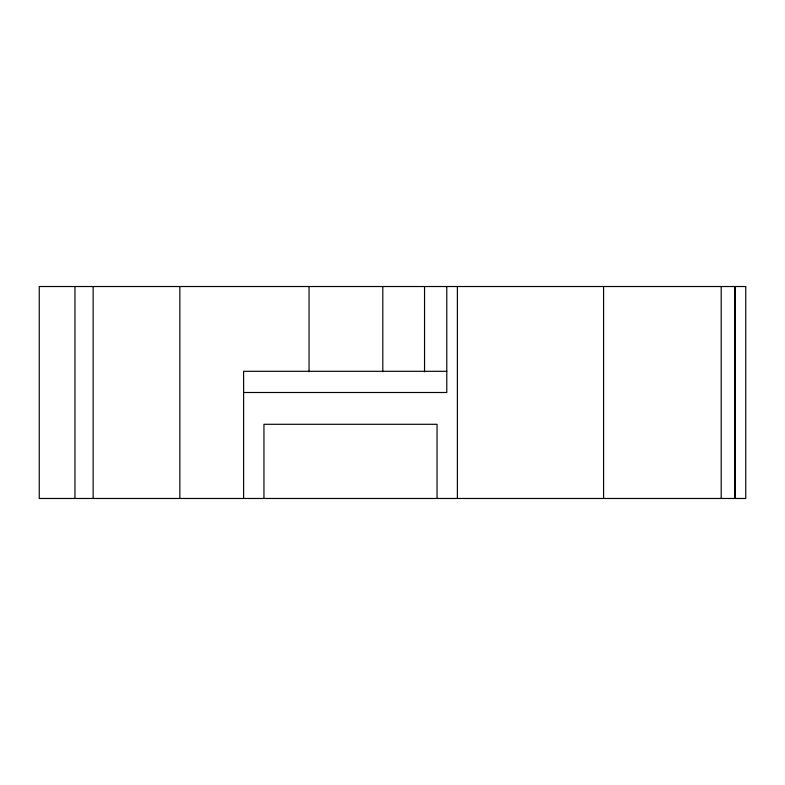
<?xml version="1.0" encoding="UTF-8"?>
<svg xmlns="http://www.w3.org/2000/svg" width="785" height="785" viewBox="0 0 785 785"><rect width="100%" height="100%" fill="white"/><g stroke="black" fill="none" stroke-linecap="round" stroke-linejoin="round"><path stroke-width="1.18" d="M446.783 371.305L243.615 371.305L243.615 498.475M243.615 392.5L446.783 392.5L446.783 286.525M735.153 286.525L735.153 498.475M734.682 286.525L734.682 498.475M721.189 286.525L721.189 498.475M603.587 286.525L603.587 498.475M457.38 286.525L457.38 498.475M437.049 498.475L437.049 424.292L263.946 424.292L263.946 498.475M424.538 286.525L424.538 371.796M382.805 286.525L382.805 371.796M309.035 286.525L309.035 371.796M179.853 286.525L179.853 498.475M93.14 286.525L93.14 498.475M74.948 286.525L74.948 498.475M745.75 286.525L39.25 286.525L39.25 498.475L745.75 498.475L745.75 286.525"/></g></svg>
